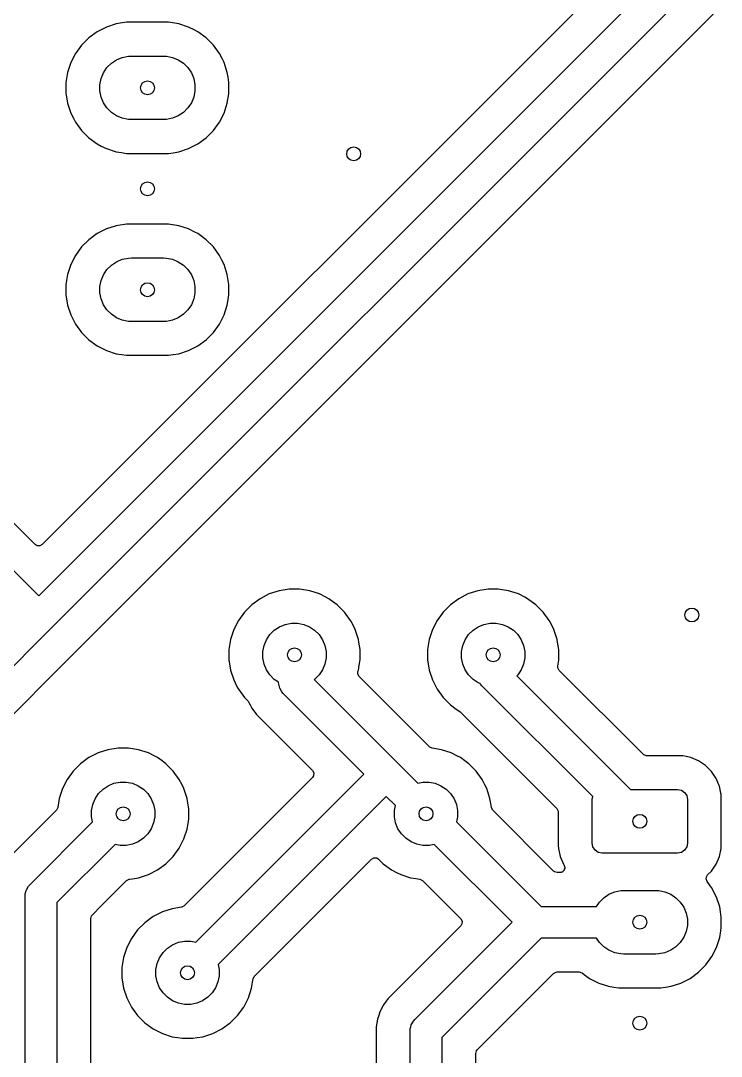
# Model space of a CAD drawing. Header units: millimetres. Extents: x 20 to 120, y -120 to -20.
# Drawn here: x 41.22 to 58.85, y -100.31 to -74.25 of the extents above; entities that cross this region are included whole.
import ezdxf

# ---------------------------------------------------------------- set-up
doc = ezdxf.new("R2010")
doc.units = ezdxf.units.MM
doc.layers.add('B.Cu', color=153, linetype='CONTINUOUS', true_color=0x4d7fc4)

msp = doc.modelspace()

# ---------------------------------------------------------------- linework, layer by layer
at = {"layer": 'B.Cu', "linetype": 'CONTINUOUS'}
for p, q in [((57.550551, -71.646174), (41.762681, -87.434045)), ((41.674999, -88.724514), (58.082357, -72.317157)), ((58.530886, -73), (41.957843, -89.573043)), ((42.628831, -90.104842), (58.846855, -73.886819)), ((43.376423, -74.410422), (43.144945, -74.528368)), ((43.623506, -74.33014), (43.376423, -74.410422)), ((43.880098, -74.2895), (43.623506, -74.33014)), ((43.880103, -74.2895), (43.880098, -74.2895)), ((44.939897, -74.2895), (43.880103, -74.2895)), ((44.939902, -74.2895), (44.939897, -74.2895)), ((45.196493, -74.33014), (44.939902, -74.2895)), ((45.443576, -74.410422), (45.196493, -74.33014)), ((45.602764, -74.491534), (45.443576, -74.410422)), ((45.675051, -74.528366), (45.602764, -74.491534)), ((42.934768, -74.681071), (42.751071, -74.864768)), ((42.934774, -74.681066), (42.934768, -74.681071)), ((43.144945, -74.528368), (42.934774, -74.681066)), ((45.675053, -74.528367), (45.675051, -74.528366)), ((45.675054, -74.528368), (45.675053, -74.528367)), ((45.885225, -74.681066), (45.675054, -74.528368)), ((45.885229, -74.681069), (45.885225, -74.681066)), ((46.068931, -74.864771), (45.885229, -74.681069)), ((42.751066, -74.864774), (42.598368, -75.074945)), ((42.751071, -74.864768), (42.751066, -74.864774)), ((46.221634, -75.074949), (46.068931, -74.864771)), ((42.598368, -75.074945), (42.480422, -75.306423)), ((43.502485, -75.321592), (43.632883, -75.234463)), ((43.632883, -75.234463), (43.777772, -75.174448)), ((43.777772, -75.174448), (43.931586, -75.143852)), ((43.931586, -75.143852), (44.01, -75.14)), ((44.01, -75.14), (44.81, -75.14)), ((44.81, -75.14), (44.888414, -75.143852)), ((44.888414, -75.143852), (45.042228, -75.174448)), ((45.042228, -75.174448), (45.187117, -75.234463)), ((45.187117, -75.234463), (45.317515, -75.321592)), ((46.287993, -75.205185), (46.221634, -75.074949)), ((46.339577, -75.306423), (46.287993, -75.205185)), ((42.40014, -75.553506), (42.3595, -75.810097)), ((42.480422, -75.306423), (42.40014, -75.553506)), ((43.244448, -75.707772), (43.304463, -75.562883)), ((43.304463, -75.562883), (43.391592, -75.432485)), ((43.391592, -75.432485), (43.502485, -75.321592)), ((45.317515, -75.321592), (45.428408, -75.432485)), ((45.428408, -75.432485), (45.515537, -75.562883)), ((45.515537, -75.562883), (45.575552, -75.707772)), ((46.339577, -75.306425), (46.339577, -75.306423)), ((46.339579, -75.306428), (46.339577, -75.306425)), ((46.41986, -75.553507), (46.339579, -75.306428)), ((46.438947, -75.674021), (46.41986, -75.553507)), ((42.3595, -75.810097), (42.3595, -76.069902)), ((43.213852, -75.861586), (43.244448, -75.707772)), ((45.575552, -75.707772), (45.606148, -75.861586)), ((46.4605, -75.810097), (46.438947, -75.674021)), ((46.4605, -76.069902), (46.4605, -75.810097)), ((42.3595, -76.069902), (42.40014, -76.326493)), ((43.213852, -76.018414), (43.213852, -75.861586)), ((43.244448, -76.172228), (43.213852, -76.018414)), ((45.606148, -76.018414), (45.575552, -76.172228)), ((45.606148, -75.861586), (45.606148, -76.018414)), ((46.457553, -76.088506), (46.4605, -76.069902)), ((42.40014, -76.326493), (42.480422, -76.573576)), ((43.304463, -76.317117), (43.244448, -76.172228)), ((43.391592, -76.447515), (43.304463, -76.317117)), ((45.515537, -76.317117), (45.428408, -76.447515)), ((45.575552, -76.172228), (45.515537, -76.317117)), ((46.339579, -76.573572), (46.41986, -76.326493)), ((46.41986, -76.326493), (46.457553, -76.088506)), ((42.480422, -76.573576), (42.547387, -76.705)), ((43.502485, -76.558408), (43.391592, -76.447515)), ((43.632883, -76.645537), (43.502485, -76.558408)), ((45.317515, -76.558408), (45.187117, -76.645537)), ((45.428408, -76.447515), (45.317515, -76.558408)), ((46.221634, -76.805051), (46.339579, -76.573572)), ((42.547387, -76.705), (42.598366, -76.805051)), ((42.598366, -76.805051), (42.751069, -77.015229)), ((43.777772, -76.705552), (43.632883, -76.645537)), ((43.931586, -76.736148), (43.777772, -76.705552)), ((44.01, -76.74), (43.931586, -76.736148)), ((44.81, -76.74), (44.01, -76.74)), ((44.888414, -76.736148), (44.81, -76.74)), ((45.042228, -76.705552), (44.888414, -76.736148)), ((45.187117, -76.645537), (45.042228, -76.705552)), ((46.068931, -77.015229), (46.221634, -76.805051)), ((42.751069, -77.015229), (42.934771, -77.198931)), ((45.885229, -77.198931), (46.068931, -77.015229)), ((42.934771, -77.198931), (43.144949, -77.351634)), ((43.144949, -77.351634), (43.24923, -77.404768)), ((45.443572, -77.469579), (45.675051, -77.351634)), ((45.675051, -77.351634), (45.885229, -77.198931)), ((43.24923, -77.404768), (43.376423, -77.469577)), ((43.376423, -77.469577), (43.376425, -77.469577)), ((43.376425, -77.469577), (43.376428, -77.469579)), ((43.376428, -77.469579), (43.623507, -77.54986)), ((43.623507, -77.54986), (43.755706, -77.570797)), ((43.755706, -77.570797), (43.880098, -77.5905)), ((43.880098, -77.5905), (43.880103, -77.5905)), ((43.880103, -77.5905), (44.939902, -77.5905)), ((44.939902, -77.5905), (45.053298, -77.572539)), ((45.053298, -77.572539), (45.196493, -77.54986)), ((45.196493, -77.54986), (45.443572, -77.469579)), ((43.623506, -79.41014), (43.376423, -79.490422)), ((43.880098, -79.3695), (43.623506, -79.41014)), ((43.880103, -79.3695), (43.880098, -79.3695)), ((44.939897, -79.3695), (43.880103, -79.3695)), ((44.939902, -79.3695), (44.939897, -79.3695)), ((45.196493, -79.41014), (44.939902, -79.3695)), ((45.443576, -79.490422), (45.196493, -79.41014)), ((43.144945, -79.608368), (42.934774, -79.761066)), ((43.376423, -79.490422), (43.144945, -79.608368)), ((45.602764, -79.571534), (45.443576, -79.490422)), ((45.675051, -79.608366), (45.602764, -79.571534)), ((45.675053, -79.608367), (45.675051, -79.608366)), ((45.675054, -79.608368), (45.675053, -79.608367)), ((45.885225, -79.761066), (45.675054, -79.608368)), ((42.751066, -79.944774), (42.598368, -80.154945)), ((42.751071, -79.944768), (42.751066, -79.944774)), ((42.934768, -79.761071), (42.751071, -79.944768)), ((42.934774, -79.761066), (42.934768, -79.761071)), ((45.885229, -79.761069), (45.885225, -79.761066)), ((46.068931, -79.944771), (45.885229, -79.761069)), ((46.221634, -80.154949), (46.068931, -79.944771)), ((42.598368, -80.154945), (42.480422, -80.386423)), ((43.777772, -80.254448), (43.931586, -80.223852)), ((43.931586, -80.223852), (44.01, -80.22)), ((44.01, -80.22), (44.81, -80.22)), ((44.81, -80.22), (44.888414, -80.223852)), ((44.888414, -80.223852), (45.042228, -80.254448)), ((46.285468, -80.280229), (46.221634, -80.154949)), ((42.480422, -80.386423), (42.40014, -80.633506)), ((43.304463, -80.642883), (43.391592, -80.512485)), ((43.391592, -80.512485), (43.502485, -80.401592)), ((43.502485, -80.401592), (43.632883, -80.314463)), ((43.632883, -80.314463), (43.777772, -80.254448)), ((45.042228, -80.254448), (45.187117, -80.314463)), ((45.187117, -80.314463), (45.317515, -80.401592)), ((45.317515, -80.401592), (45.428408, -80.512485)), ((45.428408, -80.512485), (45.515537, -80.642883)), ((46.339577, -80.386423), (46.285468, -80.280229)), ((46.339577, -80.386425), (46.339577, -80.386423)), ((46.339579, -80.386428), (46.339577, -80.386425)), ((46.41986, -80.633507), (46.339579, -80.386428)), ((42.40014, -80.633506), (42.3595, -80.890097)), ((43.244448, -80.787772), (43.304463, -80.642883)), ((45.515537, -80.642883), (45.575552, -80.787772)), ((46.435868, -80.734579), (46.41986, -80.633507)), ((46.4605, -80.890097), (46.435868, -80.734579)), ((42.3595, -80.890097), (42.3595, -81.149902)), ((43.213852, -80.941586), (43.244448, -80.787772)), ((43.213852, -81.098414), (43.213852, -80.941586)), ((45.575552, -80.787772), (45.606148, -80.941586)), ((45.606148, -80.941586), (45.606148, -81.098414)), ((46.4605, -81.149902), (46.4605, -80.890097)), ((42.3595, -81.149902), (42.40014, -81.406493)), ((43.244448, -81.252228), (43.213852, -81.098414)), ((43.304463, -81.397117), (43.244448, -81.252228)), ((45.575552, -81.252228), (45.515537, -81.397117)), ((45.606148, -81.098414), (45.575552, -81.252228)), ((46.41986, -81.406493), (46.442539, -81.263298)), ((46.442539, -81.263298), (46.4605, -81.149902)), ((41.587319, -87.434045), (35.625119, -81.471845)), ((42.40014, -81.406493), (42.480422, -81.653576)), ((43.391592, -81.527515), (43.304463, -81.397117)), ((43.502485, -81.638408), (43.391592, -81.527515)), ((45.428408, -81.527515), (45.317515, -81.638408)), ((45.515537, -81.397117), (45.428408, -81.527515)), ((46.339579, -81.653572), (46.41986, -81.406493)), ((34.7383, -81.787814), (41.674999, -88.724514)), ((42.480422, -81.653576), (42.549102, -81.788366)), ((42.549102, -81.788366), (42.583096, -81.855083)), ((43.632883, -81.725537), (43.502485, -81.638408)), ((43.777772, -81.785552), (43.632883, -81.725537)), ((43.931586, -81.816148), (43.777772, -81.785552)), ((44.01, -81.82), (43.931586, -81.816148)), ((44.888414, -81.816148), (44.81, -81.82)), ((45.042228, -81.785552), (44.888414, -81.816148)), ((45.187117, -81.725537), (45.042228, -81.785552)), ((45.317515, -81.638408), (45.187117, -81.725537)), ((46.221634, -81.885051), (46.339579, -81.653572)), ((42.583096, -81.855083), (42.598368, -81.885054)), ((42.598368, -81.885054), (42.751066, -82.095225)), ((44.81, -81.82), (44.01, -81.82)), ((46.068931, -82.095229), (46.221634, -81.885051)), ((42.751066, -82.095225), (42.751069, -82.095229)), ((42.751069, -82.095229), (42.934771, -82.278931)), ((42.934771, -82.278931), (43.144949, -82.431634)), ((45.675051, -82.431634), (45.885229, -82.278931)), ((45.885229, -82.278931), (46.068931, -82.095229)), ((43.144949, -82.431634), (43.292445, -82.506787)), ((43.292445, -82.506787), (43.376423, -82.549577)), ((43.376423, -82.549577), (43.376425, -82.549577)), ((43.376425, -82.549577), (43.376428, -82.549579)), ((43.376428, -82.549579), (43.623507, -82.62986)), ((45.196493, -82.62986), (45.443572, -82.549579)), ((45.443572, -82.549579), (45.675051, -82.431634)), ((43.623507, -82.62986), (43.755706, -82.650797)), ((43.755706, -82.650797), (43.880098, -82.6705)), ((43.880098, -82.6705), (43.880103, -82.6705)), ((43.880103, -82.6705), (44.939902, -82.6705)), ((44.939902, -82.6705), (45.053298, -82.652539)), ((45.053298, -82.652539), (45.196493, -82.62986)), ((41.631666, -87.462546), (41.587319, -87.434045)), ((41.701358, -87.46753), (41.631666, -87.462546)), ((41.762681, -87.434045), (41.701358, -87.46753)), ((47.980098, -88.5545), (47.723506, -88.59514)), ((47.980103, -88.5545), (47.980098, -88.5545)), ((48.239897, -88.5545), (47.980103, -88.5545)), ((48.239902, -88.5545), (48.239897, -88.5545)), ((48.496493, -88.59514), (48.239902, -88.5545)), ((52.980098, -88.5545), (52.723506, -88.59514)), ((52.980103, -88.5545), (52.980098, -88.5545)), ((53.239897, -88.5545), (52.980103, -88.5545)), ((53.239902, -88.5545), (53.239897, -88.5545)), ((53.496493, -88.59514), (53.239902, -88.5545)), ((47.244945, -88.793368), (47.034774, -88.946066)), ((47.476423, -88.675422), (47.244945, -88.793368)), ((47.723506, -88.59514), (47.476423, -88.675422)), ((48.743576, -88.675422), (48.496493, -88.59514)), ((48.902764, -88.756534), (48.743576, -88.675422)), ((48.975051, -88.793366), (48.902764, -88.756534)), ((48.975053, -88.793367), (48.975051, -88.793366)), ((48.975054, -88.793368), (48.975053, -88.793367)), ((49.009655, -88.818507), (48.975054, -88.793368)), ((49.185229, -88.946069), (49.009655, -88.818507)), ((52.244945, -88.793368), (52.034774, -88.946066)), ((52.476423, -88.675422), (52.244945, -88.793368)), ((52.723506, -88.59514), (52.476423, -88.675422)), ((53.743576, -88.675422), (53.496493, -88.59514)), ((53.902764, -88.756534), (53.743576, -88.675422)), ((53.975051, -88.793366), (53.902764, -88.756534)), ((53.975053, -88.793367), (53.975051, -88.793366)), ((53.975054, -88.793368), (53.975053, -88.793367)), ((54.009655, -88.818507), (53.975054, -88.793368)), ((54.185229, -88.946069), (54.009655, -88.818507)), ((47.034768, -88.946071), (46.851071, -89.129768)), ((47.034774, -88.946066), (47.034768, -88.946071)), ((49.368931, -89.129771), (49.185229, -88.946069)), ((52.034768, -88.946071), (51.851071, -89.129768)), ((52.034774, -88.946066), (52.034768, -88.946071)), ((54.368931, -89.129771), (54.185229, -88.946069)), ((46.698368, -89.339945), (46.580422, -89.571423)), ((46.851066, -89.129774), (46.698368, -89.339945)), ((46.851071, -89.129768), (46.851066, -89.129774)), ((49.521634, -89.339949), (49.368931, -89.129771)), ((49.540961, -89.377881), (49.521634, -89.339949)), ((51.698368, -89.339945), (51.580422, -89.571423)), ((51.851066, -89.129774), (51.698368, -89.339945)), ((51.851071, -89.129768), (51.851066, -89.129774)), ((54.521634, -89.339949), (54.368931, -89.129771)), ((54.540961, -89.377881), (54.521634, -89.339949)), ((41.957834, -89.57305), (38.2, -93.330885)), ((41.957843, -89.573043), (41.957834, -89.57305)), ((46.580422, -89.571423), (46.50014, -89.818506)), ((47.491592, -89.697485), (47.602485, -89.586592)), ((47.602485, -89.586592), (47.732883, -89.499463)), ((47.732883, -89.499463), (47.877772, -89.439448)), ((47.877772, -89.439448), (48.031586, -89.408852)), ((48.031586, -89.408852), (48.188414, -89.408852)), ((48.188414, -89.408852), (48.342228, -89.439448)), ((48.342228, -89.439448), (48.487117, -89.499463)), ((48.487117, -89.499463), (48.617515, -89.586592)), ((48.617515, -89.586592), (48.728408, -89.697485)), ((49.639577, -89.571423), (49.540961, -89.377881)), ((49.639577, -89.571425), (49.639577, -89.571423)), ((49.639579, -89.571428), (49.639577, -89.571425)), ((49.71986, -89.818507), (49.639579, -89.571428)), ((51.580422, -89.571423), (51.50014, -89.818506)), ((52.491592, -89.697485), (52.602485, -89.586592)), ((52.602485, -89.586592), (52.732883, -89.499463)), ((52.732883, -89.499463), (52.877772, -89.439448)), ((52.877772, -89.439448), (53.031586, -89.408852)), ((53.031586, -89.408852), (53.188414, -89.408852)), ((53.188414, -89.408852), (53.342228, -89.439448)), ((53.342228, -89.439448), (53.487117, -89.499463)), ((53.487117, -89.499463), (53.617515, -89.586592)), ((53.617515, -89.586592), (53.728408, -89.697485)), ((54.639577, -89.571423), (54.540961, -89.377881)), ((54.639577, -89.571425), (54.639577, -89.571423)), ((54.639579, -89.571428), (54.639577, -89.571425)), ((54.71986, -89.818507), (54.639579, -89.571428)), ((46.50014, -89.818506), (46.4595, -90.075097)), ((47.344448, -89.972772), (47.404463, -89.827883)), ((47.404463, -89.827883), (47.491592, -89.697485)), ((48.728408, -89.697485), (48.815537, -89.827883)), ((48.815537, -89.827883), (48.875552, -89.972772)), ((49.730441, -89.885317), (49.71986, -89.818507)), ((49.7605, -90.075097), (49.730441, -89.885317)), ((51.50014, -89.818506), (51.4595, -90.075097)), ((52.344448, -89.972772), (52.404463, -89.827883)), ((52.404463, -89.827883), (52.491592, -89.697485)), ((53.728408, -89.697485), (53.815537, -89.827883)), ((53.815537, -89.827883), (53.875552, -89.972772)), ((54.730441, -89.885317), (54.71986, -89.818507)), ((54.7605, -90.075097), (54.730441, -89.885317)), ((42.489646, -90.244029), (42.628829, -90.104846)), ((42.628829, -90.104846), (42.628831, -90.104842)), ((46.4595, -90.075097), (46.4595, -90.334902)), ((47.313852, -90.126586), (47.344448, -89.972772)), ((47.313852, -90.283414), (47.313852, -90.126586)), ((48.875552, -89.972772), (48.906148, -90.126586)), ((48.906148, -90.126586), (48.906148, -90.283414)), ((49.7605, -90.334902), (49.7605, -90.075097)), ((51.4595, -90.075097), (51.4595, -90.334902)), ((52.313852, -90.126586), (52.344448, -89.972772)), ((52.313852, -90.283414), (52.313852, -90.126586)), ((53.875552, -89.972772), (53.906148, -90.126586)), ((53.906148, -90.126586), (53.906148, -90.283414)), ((54.7605, -90.334901), (54.7605, -90.075097)), ((39.086814, -93.646859), (42.489642, -90.244031)), ((42.489642, -90.244031), (42.489646, -90.244029)), ((46.4595, -90.334902), (46.50014, -90.591493)), ((47.344448, -90.437228), (47.313852, -90.283414)), ((48.906148, -90.283414), (48.875552, -90.437228)), ((49.740063, -90.463933), (49.7605, -90.334902)), ((51.4595, -90.334902), (51.50014, -90.591493)), ((52.344448, -90.437228), (52.313852, -90.283414)), ((53.906148, -90.283414), (53.875552, -90.437228)), ((54.73591, -90.490152), (54.7597, -90.339949)), ((54.7597, -90.339949), (54.7605, -90.334901)), ((46.50014, -90.591493), (46.580422, -90.838576)), ((47.404463, -90.582117), (47.344448, -90.437228)), ((47.491592, -90.712515), (47.404463, -90.582117)), ((48.815537, -90.582117), (48.728408, -90.712515)), ((48.875552, -90.437228), (48.815537, -90.582117)), ((49.704572, -90.69326), (49.707807, -90.628584)), ((49.707807, -90.628584), (49.71986, -90.591493)), ((49.71986, -90.591493), (49.740063, -90.463933)), ((51.50014, -90.591493), (51.580422, -90.838576)), ((52.404463, -90.582117), (52.344448, -90.437228)), ((52.491592, -90.712515), (52.404463, -90.582117)), ((53.815537, -90.582117), (53.728408, -90.712515)), ((53.875552, -90.437228), (53.815537, -90.582117)), ((54.737217, -90.535905), (54.73591, -90.490152)), ((54.770702, -90.597228), (54.737217, -90.535905)), ((56.881655, -92.708181), (54.770702, -90.597228)), ((46.580422, -90.838576), (46.655178, -90.98529)), ((47.602485, -90.823408), (47.491592, -90.712515)), ((47.710016, -90.895258), (47.602485, -90.823408)), ((47.713422, -90.94721), (47.710016, -90.895258)), ((48.617515, -90.823408), (48.609469, -90.828783)), ((48.609469, -90.828783), (50.702834, -92.922149)), ((48.728408, -90.712515), (48.617515, -90.823408)), ((49.738057, -90.754583), (49.704572, -90.69326)), ((51.507239, -92.523765), (49.738057, -90.754583)), ((51.580422, -90.838576), (51.655178, -90.98529)), ((52.602485, -90.823408), (52.491592, -90.712515)), ((52.732883, -90.910537), (52.602485, -90.823408)), ((52.782636, -90.931145), (52.732883, -90.910537)), ((52.792659, -90.948505), (52.782636, -90.931145)), ((53.728408, -90.712515), (53.705804, -90.735118)), ((53.705804, -90.735118), (56.565686, -93.595)), ((46.655178, -90.98529), (46.68617, -91.046116)), ((46.68617, -91.046116), (46.698368, -91.070054)), ((46.698368, -91.070054), (46.851066, -91.280225)), ((47.740448, -91.048074), (47.713422, -90.94721)), ((47.792659, -91.138505), (47.740448, -91.048074)), ((47.827157, -91.177843), (47.792659, -91.138505)), ((49.854314, -93.204999), (47.827157, -91.177843)), ((51.655178, -90.98529), (51.698366, -91.070051)), ((51.698366, -91.070051), (51.851069, -91.280229)), ((52.827157, -90.987843), (52.792659, -90.948505)), ((55.613988, -93.774674), (52.827157, -90.987843)), ((46.851066, -91.280225), (46.851071, -91.280231)), ((46.851071, -91.280231), (46.94268, -91.37184)), ((46.94268, -91.37184), (46.965484, -91.403226)), ((46.965484, -91.403226), (46.996415, -91.463931)), ((51.851069, -91.280229), (52.034771, -91.463931)), ((46.996415, -91.463931), (47.040476, -91.550405)), ((47.040476, -91.550405), (47.156172, -91.709646)), ((47.156172, -91.709646), (47.156174, -91.709648)), ((47.156174, -91.709648), (48.563845, -93.117319)), ((52.034771, -91.463931), (52.182721, -91.571423)), ((52.182721, -91.571423), (52.244949, -91.616634)), ((52.244949, -91.616634), (52.249101, -91.619179)), ((52.249101, -91.619179), (52.248831, -91.619619)), ((52.248831, -91.619619), (52.275578, -91.639052)), ((52.275578, -91.639052), (54.713181, -94.076655)), ((43.166423, -92.675422), (42.934945, -92.793368)), ((43.413506, -92.59514), (43.166423, -92.675422)), ((43.670098, -92.5545), (43.413506, -92.59514)), ((43.670103, -92.5545), (43.670098, -92.5545)), ((43.929897, -92.5545), (43.670103, -92.5545)), ((43.929902, -92.5545), (43.929897, -92.5545)), ((44.186493, -92.59514), (43.929902, -92.5545)), ((44.433576, -92.675422), (44.186493, -92.59514)), ((44.578518, -92.749275), (44.433576, -92.675422)), ((44.665051, -92.793366), (44.578518, -92.749275)), ((51.512387, -92.528628), (51.507239, -92.523765)), ((51.575522, -92.558557), (51.512387, -92.528628)), ((51.806493, -92.595139), (51.575522, -92.558557)), ((52.053576, -92.675422), (51.806493, -92.595139)), ((52.198518, -92.749275), (52.053576, -92.675422)), ((52.285051, -92.793366), (52.198518, -92.749275)), ((56.902297, -92.724815), (56.881655, -92.708181)), ((56.969336, -92.7445), (56.902297, -92.724815)), ((57.834027, -92.7445), (56.969336, -92.7445)), ((57.834038, -92.7445), (57.834027, -92.7445)), ((57.866492, -92.746433), (57.834038, -92.7445)), ((57.88125, -92.747312), (57.866492, -92.746433)), ((58.086602, -92.791984), (57.88125, -92.747312)), ((42.724768, -92.946071), (42.541071, -93.129768)), ((42.724774, -92.946066), (42.724768, -92.946071)), ((42.934945, -92.793368), (42.724774, -92.946066)), ((44.665053, -92.793367), (44.665051, -92.793366)), ((44.665054, -92.793368), (44.665053, -92.793367)), ((44.777023, -92.874718), (44.665054, -92.793368)), ((44.875229, -92.946069), (44.777023, -92.874718)), ((45.058931, -93.129771), (44.875229, -92.946069)), ((50.702834, -92.922149), (50.702843, -92.922157)), ((50.702843, -92.922157), (51.214764, -93.434078)), ((52.285053, -92.793367), (52.285051, -92.793366)), ((52.285054, -92.793368), (52.285053, -92.793367)), ((52.397023, -92.874718), (52.285054, -92.793368)), ((52.495229, -92.946069), (52.397023, -92.874718)), ((52.678931, -93.129771), (52.495229, -92.946069)), ((58.086613, -92.791987), (58.086602, -92.791984)), ((58.279808, -92.874718), (58.086613, -92.791987)), ((58.279811, -92.87472), (58.279808, -92.874718)), ((58.279813, -92.874721), (58.279811, -92.87472)), ((58.453865, -92.992523), (58.279813, -92.874721)), ((58.602477, -93.141135), (58.453865, -92.992523)), ((42.541066, -93.129774), (42.388368, -93.339945)), ((42.541071, -93.129768), (42.541066, -93.129774)), ((45.211634, -93.339949), (45.058931, -93.129771)), ((45.625235, -97.434078), (49.854314, -93.204999)), ((48.563845, -93.117319), (48.59733, -93.178642)), ((48.592346, -93.248334), (48.563845, -93.292681)), ((48.59733, -93.178642), (48.592346, -93.248334)), ((52.831634, -93.339949), (52.678931, -93.129771)), ((58.720279, -93.315187), (58.602477, -93.141135)), ((42.388368, -93.339945), (42.270422, -93.571423)), ((43.292485, -93.586592), (43.422883, -93.499463)), ((43.422883, -93.499463), (43.567772, -93.439448)), ((43.567772, -93.439448), (43.721586, -93.408852)), ((43.721586, -93.408852), (43.878414, -93.408852)), ((43.878414, -93.408852), (44.032228, -93.439448)), ((44.032228, -93.439448), (44.177117, -93.499463)), ((44.177117, -93.499463), (44.307515, -93.586592)), ((45.282577, -93.479182), (45.211634, -93.339949)), ((45.329577, -93.571423), (45.282577, -93.479182)), ((48.563845, -93.292681), (45.33276, -96.523765)), ((51.214764, -93.434078), (51.341586, -93.408852)), ((51.341586, -93.408852), (51.498414, -93.408852)), ((51.498414, -93.408852), (51.652228, -93.439448)), ((51.652228, -93.439448), (51.797117, -93.499463)), ((51.797117, -93.499463), (51.927515, -93.586592)), ((52.902577, -93.479182), (52.831634, -93.339949)), ((52.949577, -93.571423), (52.902577, -93.479182)), ((58.788794, -93.475185), (58.720279, -93.315187)), ((58.803012, -93.508386), (58.788794, -93.475185)), ((58.803015, -93.508397), (58.803012, -93.508386)), ((58.841035, -93.683174), (58.803015, -93.508397)), ((42.270422, -93.571423), (42.190139, -93.818506)), ((43.094463, -93.827883), (43.181592, -93.697485)), ((43.181592, -93.697485), (43.292485, -93.586592)), ((44.307515, -93.586592), (44.418408, -93.697485)), ((44.418408, -93.697485), (44.505537, -93.827883)), ((45.329577, -93.571425), (45.329577, -93.571423)), ((45.329579, -93.571428), (45.329577, -93.571425)), ((45.40986, -93.818507), (45.329579, -93.571428)), ((50.42, -93.770685), (46.190921, -97.999764)), ((50.649078, -93.999764), (50.42, -93.770685)), ((51.927515, -93.586592), (52.038408, -93.697485)), ((52.038408, -93.697485), (52.125537, -93.827883)), ((52.949577, -93.571425), (52.949577, -93.571423)), ((52.949579, -93.571428), (52.949577, -93.571425)), ((53.02986, -93.818507), (52.949579, -93.571428)), ((55.6, -93.845), (55.613988, -93.774674)), ((56.565686, -93.595), (57.75, -93.595)), ((57.75, -93.595), (57.845671, -93.61403)), ((57.845671, -93.61403), (57.926777, -93.668223)), ((57.926777, -93.668223), (57.98097, -93.749329)), ((57.98097, -93.749329), (58, -93.845)), ((58.847688, -93.713755), (58.841035, -93.683174)), ((58.8505, -93.760962), (58.847688, -93.713755)), ((58.8505, -95.029038), (58.8505, -93.760962)), ((42.153557, -94.049477), (42.123628, -94.112612)), ((42.190139, -93.818506), (42.153557, -94.049477)), ((43.003852, -94.126586), (43.034448, -93.972772)), ((43.034448, -93.972772), (43.094463, -93.827883)), ((44.505537, -93.827883), (44.565552, -93.972772)), ((44.565552, -93.972772), (44.596148, -94.126586)), ((45.428947, -93.939021), (45.40986, -93.818507)), ((45.4505, -94.075097), (45.428947, -93.939021)), ((50.623852, -94.126586), (50.649078, -93.999764)), ((52.125537, -93.827883), (52.185552, -93.972772)), ((52.185552, -93.972772), (52.216148, -94.126586)), ((53.050114, -93.946393), (53.02986, -93.818507)), ((53.066442, -94.049477), (53.050114, -93.946393)), ((53.067749, -94.056437), (53.066442, -94.049477)), ((53.101234, -94.11776), (53.067749, -94.056437)), ((55.6, -94.945), (55.6, -93.845)), ((58, -93.845), (58, -94.945)), ((42.118765, -94.11776), (40.778774, -95.457751)), ((42.123628, -94.112612), (42.118765, -94.11776)), ((43.003852, -94.283414), (43.003852, -94.126586)), ((43.029078, -94.410235), (43.003852, -94.283414)), ((44.596148, -94.283414), (44.565552, -94.437228)), ((44.596148, -94.126586), (44.596148, -94.283414)), ((45.4505, -94.334902), (45.4505, -94.075097)), ((50.623852, -94.283414), (50.623852, -94.126586)), ((50.654448, -94.437228), (50.623852, -94.283414)), ((52.216148, -94.283414), (52.190921, -94.410235)), ((52.216148, -94.126586), (52.216148, -94.283414)), ((54.631655, -95.648181), (53.101234, -94.11776)), ((54.713181, -94.076655), (54.746666, -94.137978)), ((54.746666, -94.137978), (54.7495, -94.164336)), ((54.7495, -94.164336), (54.7495, -95.029038)), ((41.449757, -95.989557), (43.029078, -94.410235)), ((44.505537, -94.582117), (44.418408, -94.712515)), ((44.565552, -94.437228), (44.505537, -94.582117)), ((45.40986, -94.591493), (45.432539, -94.448298)), ((45.432539, -94.448298), (45.4505, -94.334902)), ((50.714463, -94.582117), (50.654448, -94.437228)), ((50.801592, -94.712515), (50.714463, -94.582117)), ((52.190921, -94.410235), (54.315686, -96.535)), ((44.307515, -94.823408), (44.177117, -94.910537)), ((44.418408, -94.712515), (44.307515, -94.823408)), ((45.211634, -95.070051), (45.329579, -94.838572)), ((45.329579, -94.838572), (45.40986, -94.591493)), ((50.912485, -94.823408), (50.801592, -94.712515)), ((51.042883, -94.910537), (50.912485, -94.823408)), ((43.594764, -94.975921), (42.1326, -96.438086)), ((43.721586, -95.001148), (43.594764, -94.975921)), ((43.878414, -95.001148), (43.721586, -95.001148)), ((44.032228, -94.970552), (43.878414, -95.001148)), ((44.177117, -94.910537), (44.032228, -94.970552)), ((45.058931, -95.280229), (45.211634, -95.070051)), ((51.187772, -94.970552), (51.042883, -94.910537)), ((51.341586, -95.001148), (51.187772, -94.970552)), ((51.498414, -95.001148), (51.341586, -95.001148)), ((51.625235, -94.975921), (51.498414, -95.001148)), ((53.584314, -96.935), (51.625235, -94.975921)), ((54.7495, -95.029038), (54.750481, -95.0455)), ((54.750481, -95.0455), (54.752312, -95.07625)), ((54.752312, -95.07625), (54.796984, -95.281602)), ((55.61903, -95.040671), (55.6, -94.945)), ((55.673223, -95.121777), (55.61903, -95.040671)), ((57.98097, -95.040671), (57.926777, -95.121777)), ((58, -94.945), (57.98097, -95.040671)), ((58.803013, -95.281612), (58.847688, -95.076245)), ((58.847688, -95.076245), (58.8505, -95.029038)), ((44.875229, -95.463931), (45.058931, -95.280229)), ((47.101217, -98.292256), (50.049477, -95.343995)), ((50.049477, -95.343995), (50.110798, -95.310512)), ((50.110798, -95.310512), (50.18049, -95.315496)), ((50.18049, -95.315496), (50.224837, -95.343997)), ((50.224837, -95.343997), (50.344771, -95.463931)), ((54.796984, -95.281602), (54.796987, -95.281613)), ((54.796987, -95.281613), (54.879718, -95.474808)), ((55.754329, -95.17597), (55.673223, -95.121777)), ((55.85, -95.195), (55.754329, -95.17597)), ((57.75, -95.195), (55.85, -95.195)), ((57.845671, -95.17597), (57.75, -95.195)), ((57.926777, -95.121777), (57.845671, -95.17597)), ((58.720279, -95.474813), (58.803013, -95.281612)), ((44.433572, -95.734579), (44.665051, -95.616634)), ((44.665051, -95.616634), (44.875229, -95.463931)), ((50.344771, -95.463931), (50.554949, -95.616634)), ((50.554949, -95.616634), (50.678285, -95.679477)), ((54.879718, -95.474808), (54.87972, -95.474811)), ((54.87972, -95.474811), (54.879721, -95.474813)), ((54.879721, -95.474813), (54.890675, -95.490998)), ((54.893867, -95.625037), (54.886073, -95.632121)), ((54.890675, -95.490998), (54.893882, -95.50103)), ((54.900337, -95.600888), (54.893867, -95.625037)), ((54.893882, -95.50103), (54.900779, -95.508989)), ((54.910723, -95.578147), (54.900337, -95.600888)), ((54.900779, -95.508989), (54.904336, -95.533732)), ((54.904336, -95.533732), (54.91195, -95.557548)), ((54.91195, -95.557548), (54.909224, -95.567721)), ((54.909224, -95.567721), (54.910723, -95.578147)), ((58.602477, -95.648865), (58.720279, -95.474813)), ((43.249709, -96.523765), (43.887241, -95.886232)), ((43.887241, -95.886232), (43.948562, -95.852749)), ((43.948562, -95.852749), (43.955522, -95.851442)), ((43.955522, -95.851442), (44.034539, -95.838926)), ((44.034539, -95.838926), (44.186493, -95.81486)), ((44.186493, -95.81486), (44.433572, -95.734579)), ((50.678285, -95.679477), (50.786423, -95.734577)), ((50.786423, -95.734577), (50.786425, -95.734577)), ((50.786425, -95.734577), (50.786428, -95.734579)), ((50.786428, -95.734579), (51.033507, -95.81486)), ((51.033507, -95.81486), (51.161393, -95.835114)), ((51.161393, -95.835114), (51.264477, -95.851442)), ((51.264477, -95.851442), (51.327612, -95.881371)), ((51.327612, -95.881371), (51.33276, -95.886234)), ((51.33276, -95.886234), (52.293845, -96.847319)), ((54.652297, -95.664815), (54.631655, -95.648181)), ((54.719336, -95.6845), (54.652297, -95.664815)), ((54.787985, -95.6845), (54.719336, -95.6845)), ((54.82292, -95.679477), (54.787985, -95.6845)), ((54.830223, -95.674783), (54.82292, -95.679477)), ((54.842167, -95.672036), (54.830223, -95.674783)), ((54.860665, -95.655219), (54.842167, -95.672036)), ((54.881698, -95.641703), (54.860665, -95.655219)), ((54.886073, -95.632121), (54.881698, -95.641703)), ((58.469355, -95.840629), (58.485181, -95.772575)), ((58.492835, -95.906435), (58.469355, -95.840629)), ((58.485181, -95.772575), (58.505465, -95.745876)), ((58.505465, -95.745876), (58.602477, -95.648865)), ((41.336022, -96.22019), (41.358848, -96.135)), ((41.358848, -96.135), (41.363048, -96.119326)), ((41.363048, -96.119326), (41.415259, -96.028895)), ((41.415259, -96.028895), (41.449757, -95.989557)), ((56.167772, -96.169448), (56.321586, -96.138852)), ((56.321586, -96.138852), (56.4, -96.135)), ((56.4, -96.135), (57.2, -96.135)), ((57.2, -96.135), (57.278414, -96.138852)), ((57.278414, -96.138852), (57.432228, -96.169448)), ((58.597154, -96.050019), (58.492835, -95.906435)), ((58.611634, -96.069949), (58.597154, -96.050019)), ((58.664639, -96.173977), (58.611634, -96.069949)), ((41.3326, -96.2724), (41.336022, -96.22019)), ((41.3326, -103.091), (41.3326, -96.2724)), ((55.781592, -96.427485), (55.892485, -96.316592)), ((55.892485, -96.316592), (56.022883, -96.229463)), ((56.022883, -96.229463), (56.167772, -96.169448)), ((57.432228, -96.169448), (57.577117, -96.229463)), ((57.577117, -96.229463), (57.707515, -96.316592)), ((57.707515, -96.316592), (57.818408, -96.427485)), ((58.729577, -96.301423), (58.664639, -96.173977)), ((58.729577, -96.301425), (58.729577, -96.301423)), ((58.729579, -96.301428), (58.729577, -96.301425)), ((58.80986, -96.548507), (58.729579, -96.301428)), ((42.1326, -96.438086), (42.1326, -102.925314)), ((43.019419, -96.754055), (43.249709, -96.523765)), ((45.033506, -96.595139), (44.786423, -96.675422)), ((45.264477, -96.558557), (45.033506, -96.595139)), ((45.271437, -96.55725), (45.264477, -96.558557)), ((45.33276, -96.523765), (45.271437, -96.55725)), ((54.315686, -96.535), (55.709753, -96.535)), ((55.709753, -96.535), (55.781592, -96.427485)), ((57.818408, -96.427485), (57.905537, -96.557883)), ((57.905537, -96.557883), (57.965552, -96.702772)), ((58.828947, -96.669021), (58.80986, -96.548507)), ((42.9831, -96.841736), (43.002785, -96.774697)), ((42.9831, -98.075097), (42.9831, -96.841736)), ((43.002785, -96.774697), (43.019419, -96.754055)), ((44.554945, -96.793368), (44.344774, -96.946066)), ((44.786423, -96.675422), (44.554945, -96.793368)), ((52.293845, -96.847319), (52.32733, -96.908642)), ((52.32733, -96.908642), (52.322346, -96.978334)), ((57.965552, -96.702772), (57.996148, -96.856586)), ((57.996148, -96.856586), (57.996148, -97.013414)), ((58.8505, -96.805097), (58.828947, -96.669021)), ((58.8505, -97.064902), (58.8505, -96.805097)), ((44.161066, -97.129774), (44.008368, -97.339945)), ((44.161071, -97.129768), (44.161066, -97.129774)), ((44.344768, -96.946071), (44.161071, -97.129768)), ((44.344774, -96.946066), (44.344768, -96.946071)), ((52.293845, -97.022681), (50.466174, -98.850351)), ((51.137157, -99.382157), (53.584314, -96.935)), ((52.322346, -96.978334), (52.293845, -97.022681)), ((57.965552, -97.167228), (57.905537, -97.312117)), ((57.996148, -97.013414), (57.965552, -97.167228)), ((58.80986, -97.321493), (58.836901, -97.150762)), ((58.836901, -97.150762), (58.8505, -97.064902)), ((44.008368, -97.339945), (43.890422, -97.571423)), ((45.042883, -97.499463), (45.187772, -97.439448)), ((45.187772, -97.439448), (45.341586, -97.408852)), ((45.341586, -97.408852), (45.498414, -97.408852)), ((45.498414, -97.408852), (45.625235, -97.434078)), ((54.315686, -97.335), (51.82, -99.830686)), ((55.709753, -97.335), (54.315686, -97.335)), ((55.781592, -97.442515), (55.709753, -97.335)), ((55.892485, -97.553408), (55.781592, -97.442515)), ((57.818408, -97.442515), (57.707515, -97.553408)), ((57.905537, -97.312117), (57.818408, -97.442515)), ((58.729579, -97.568572), (58.80986, -97.321493)), ((43.890422, -97.571423), (43.81014, -97.818506)), ((44.714463, -97.827883), (44.801592, -97.697485)), ((44.801592, -97.697485), (44.912485, -97.586592)), ((44.912485, -97.586592), (45.042883, -97.499463)), ((56.022883, -97.640537), (55.892485, -97.553408)), ((56.167772, -97.700552), (56.022883, -97.640537)), ((56.321586, -97.731148), (56.167772, -97.700552)), ((57.432228, -97.700552), (57.278414, -97.731148)), ((57.577117, -97.640537), (57.432228, -97.700552)), ((57.707515, -97.553408), (57.577117, -97.640537)), ((58.611634, -97.800051), (58.729579, -97.568572)), ((43.81014, -97.818506), (43.7695, -98.075097)), ((44.654448, -97.972772), (44.714463, -97.827883)), ((56.4, -97.735), (56.321586, -97.731148)), ((57.2, -97.735), (56.4, -97.735)), ((57.278414, -97.731148), (57.2, -97.735)), ((58.458931, -98.010229), (58.611634, -97.800051)), ((42.9831, -100.566481), (42.9831, -98.075097)), ((43.7695, -98.075097), (43.7695, -98.334902)), ((44.623852, -98.126586), (44.654448, -97.972772)), ((44.623852, -98.283414), (44.623852, -98.126586)), ((46.190921, -97.999764), (46.216148, -98.126586)), ((46.216148, -98.126586), (46.216148, -98.283414)), ((52.706819, -100.146655), (54.631655, -98.221819)), ((54.631655, -98.221819), (54.692978, -98.188334)), ((54.692978, -98.188334), (54.719336, -98.1855)), ((54.719336, -98.1855), (55.272877, -98.1855)), ((55.272877, -98.1855), (55.339916, -98.205185)), ((55.339916, -98.205185), (55.345762, -98.209182)), ((55.345762, -98.209182), (55.39965, -98.248334)), ((58.065051, -98.346634), (58.275229, -98.193931)), ((58.275229, -98.193931), (58.458931, -98.010229)), ((43.7695, -98.334902), (43.81014, -98.591493)), ((44.654448, -98.437228), (44.623852, -98.283414)), ((44.714463, -98.582117), (44.654448, -98.437228)), ((46.185552, -98.437228), (46.125537, -98.582117)), ((46.216148, -98.283414), (46.185552, -98.437228)), ((47.02986, -98.591493), (47.06106, -98.3945)), ((47.06106, -98.3945), (47.066442, -98.360522)), ((47.066442, -98.360522), (47.096371, -98.297388)), ((47.096371, -98.297388), (47.101217, -98.292256)), ((55.39965, -98.248334), (55.534949, -98.346634)), ((55.534949, -98.346634), (55.63442, -98.397317)), ((55.63442, -98.397317), (55.766423, -98.464577)), ((55.766423, -98.464577), (55.766425, -98.464577)), ((55.766425, -98.464577), (55.766428, -98.464579)), ((55.766428, -98.464579), (56.013507, -98.54486)), ((57.586493, -98.54486), (57.833572, -98.464579)), ((57.833572, -98.464579), (58.065051, -98.346634)), ((43.81014, -98.591493), (43.890422, -98.838576)), ((44.801592, -98.712515), (44.714463, -98.582117)), ((44.912485, -98.823408), (44.801592, -98.712515)), ((46.038408, -98.712515), (45.927515, -98.823408)), ((46.125537, -98.582117), (46.038408, -98.712515)), ((46.949579, -98.838572), (47.02986, -98.591493)), ((56.013507, -98.54486), (56.145706, -98.565797)), ((56.145706, -98.565797), (56.270098, -98.5855)), ((56.270098, -98.5855), (56.270103, -98.5855)), ((56.270103, -98.5855), (57.329902, -98.5855)), ((57.329902, -98.5855), (57.443298, -98.567539)), ((57.443298, -98.567539), (57.586493, -98.54486)), ((43.890422, -98.838576), (43.947184, -98.949976)), ((43.947184, -98.949976), (44.000442, -99.0545)), ((45.042883, -98.910537), (44.912485, -98.823408)), ((45.187772, -98.970552), (45.042883, -98.910537)), ((45.341586, -99.001148), (45.187772, -98.970552)), ((45.498414, -99.001148), (45.341586, -99.001148)), ((45.652228, -98.970552), (45.498414, -99.001148)), ((45.797117, -98.910537), (45.652228, -98.970552)), ((45.927515, -98.823408), (45.797117, -98.910537)), ((46.831634, -99.070051), (46.949579, -98.838572)), ((50.350476, -99.009594), (50.261115, -99.184973)), ((50.416485, -98.918741), (50.350476, -99.009594)), ((50.466172, -98.850354), (50.416485, -98.918741)), ((50.466174, -98.850352), (50.466172, -98.850354)), ((50.466174, -98.850351), (50.466174, -98.850352)), ((44.000442, -99.0545), (44.008368, -99.070054)), ((44.008368, -99.070054), (44.091862, -99.184974)), ((44.091862, -99.184974), (44.161069, -99.280229)), ((46.678931, -99.280229), (46.831634, -99.070051)), ((50.261113, -99.184979), (50.230166, -99.280228)), ((50.261115, -99.184973), (50.261113, -99.184979)), ((44.161069, -99.280229), (44.344771, -99.463931)), ((44.344771, -99.463931), (44.554949, -99.616634)), ((46.285051, -99.616634), (46.495229, -99.463931)), ((46.495229, -99.463931), (46.678931, -99.280229)), ((50.20029, -99.372177), (50.1695, -99.566577)), ((50.230166, -99.280229), (50.20029, -99.372176)), ((50.20029, -99.372176), (50.20029, -99.372177)), ((50.230166, -99.280228), (50.230166, -99.280229)), ((51.035816, -99.566534), (51.050448, -99.511926)), ((51.050448, -99.511926), (51.102659, -99.421495)), ((51.102659, -99.421495), (51.137157, -99.382157)), ((44.554949, -99.616634), (44.702445, -99.691787)), ((44.702445, -99.691787), (44.786423, -99.734577)), ((44.786423, -99.734577), (44.786425, -99.734577)), ((44.786425, -99.734577), (44.786428, -99.734579)), ((44.786428, -99.734579), (45.033507, -99.81486)), ((45.806493, -99.81486), (46.053572, -99.734579)), ((46.053572, -99.734579), (46.285051, -99.616634)), ((50.1695, -99.566577), (50.1695, -101.077877)), ((51.02, -99.665), (51.023422, -99.61279)), ((51.02, -101.514752), (51.02, -99.665)), ((51.023422, -99.61279), (51.035816, -99.566534)), ((45.033507, -99.81486), (45.165706, -99.835797)), ((45.165706, -99.835797), (45.290098, -99.8555)), ((45.290098, -99.8555), (45.290103, -99.8555)), ((45.290103, -99.8555), (45.549902, -99.8555)), ((45.549902, -99.8555), (45.663298, -99.837539)), ((45.663298, -99.837539), (45.806493, -99.81486)), ((51.82, -99.830686), (51.82, -101.514752)), ((52.6705, -100.234336), (52.690185, -100.167297)), ((52.6705, -101.077877), (52.6705, -100.234336)), ((52.690185, -100.167297), (52.706819, -100.146655))]:
    msp.add_line(p, q, dxfattribs=at)
at = {"layer": 'B.Cu'}
for centre in [(44.41, -75.94), (44.41, -75.94), (49.6, -77.6), (49.6, -77.6), (44.41, -78.48), (44.41, -78.48), (44.41, -81.02), (44.41, -81.02), (58.11, -89.205), (58.11, -89.205), (48.11, -90.205), (48.11, -90.205), (53.11, -90.205), (53.11, -90.205), (43.8, -94.205), (43.8, -94.205), (51.42, -94.205), (51.42, -94.205), (56.8, -94.395), (56.8, -94.395), (56.8, -96.935), (56.8, -96.935), (45.42, -98.205), (45.42, -98.205), (56.8, -99.475), (56.8, -99.475)]:
    msp.add_circle(centre, 0.175, dxfattribs=at)

doc.saveas('drawing.dxf')
